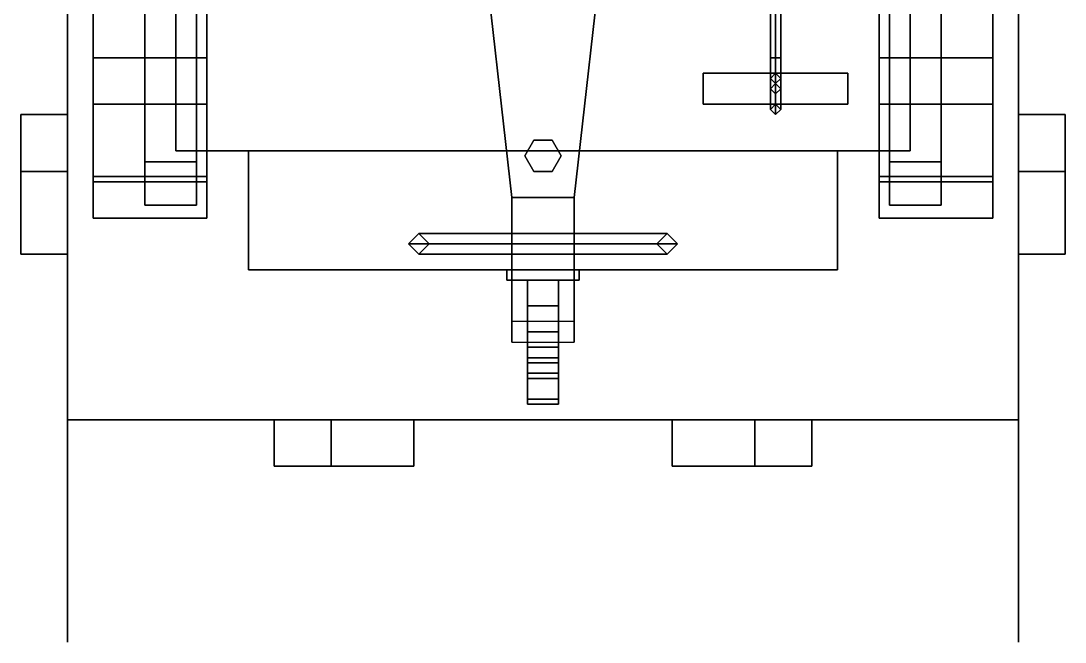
# Model space of a CAD drawing. Header units: millimetres. Extents: x -1.01 to 3, y -2.83 to 5.48.
# Drawn here: x -1.01 to 1.01, y -2.83 to -1.629 of the extents above; entities that cross this region are included whole.
import ezdxf

# ---------------------------------------------------------------- set-up
doc = ezdxf.new("R2010")
doc.units = ezdxf.units.MM
for name, color, linetype in [('sides', 3, 'Continuous'), ('sides2', 4, 'Continuous'), ('tracks', 6, 'Continuous'), ('turret', 2, 'Continuous'), ('wheels', 2, 'Continuous')]:
    doc.layers.add(name, color=color, linetype=linetype)

msp = doc.modelspace()

# ---------------------------------------------------------------- linework, layer by layer
for points in [[(-0.71, 0.81, 0.79), (-0.71, 0.81, 0.27), (-0.71, -1.88, 0.27), (-0.71, -1.88, 0.79)], [(-0.71, -1.88, 0.27), (-0.71, 0.81, 0.27), (0.71, 0.81, 0.27), (0.71, -1.88, 0.27)], [(0.71, -1.88, 0.27), (0.71, 0.81, 0.27), (0.71, 0.81, 0.79), (0.71, -1.88, 0.79)], [(-0.92, 0.04, 0.86), (-0.92, 0.04, 0.79), (-0.92, -2.4, 0.79), (-0.92, -2.4, 0.86)], [(-0.92, -2.4, 0.79), (-0.92, 0.04, 0.79), (0.92, 0.04, 0.79), (0.92, -2.4, 0.79)], [(0.92, -2.4, 0.79), (0.92, 0.04, 0.79), (0.92, 0.04, 0.86), (0.92, -2.4, 0.86)], [(0.92, -2.4, 0.86), (0.92, 0.01, 0.86), (-0.92, 0.01, 0.86), (-0.92, -2.4, 0.86)], [(-0.06, -1.97, 0.98), (-0.12, -1.44, 0.98), (0.12, -1.44, 0.98), (0.06, -1.97, 0.98)], [(0.06, -1.97, 1.05), (0.12, -1.44, 1.05), (-0.12, -1.44, 1.05), (-0.06, -1.97, 1.05)], [(-0.12, -1.44, 1.05), (-0.12, -1.44, 0.98), (-0.06, -1.97, 0.98), (-0.06, -1.97, 1.05)], [(0.06, -1.97, 0.98), (0.12, -1.44, 0.98), (0.12, -1.44, 1.05), (0.06, -1.97, 1.05)], [(-0.0175, -1.8597, 0.86), (-0.035, -1.89, 0.86), (-0.035, -1.89, 0.98), (-0.0175, -1.8597, 0.98)], [(0.0175, -1.8597, 0.86), (-0.0175, -1.8597, 0.86), (-0.0175, -1.8597, 0.98), (0.0175, -1.8597, 0.98)], [(0.035, -1.89, 0.86), (0.0175, -1.8597, 0.86), (0.0175, -1.8597, 0.98), (0.035, -1.89, 0.98)], [(-0.71, -1.88, 0.79), (-0.71, -1.88, 0.27), (0.71, -1.88, 0.27), (0.71, -1.88, 0.79)], [(-0.57, -1.88, 0.79), (-0.57, -1.88, 0.51), (-0.57, -2.11, 0.51), (-0.57, -2.11, 0.79)], [(-0.57, -2.11, 0.51), (-0.57, -1.88, 0.51), (0.57, -1.88, 0.51), (0.57, -2.11, 0.51)], [(-0.035, -1.89, 0.86), (-0.0175, -1.9203, 0.86), (-0.0175, -1.9203, 0.98), (-0.035, -1.89, 0.98)], [(0.0175, -1.9203, 0.86), (0.035, -1.89, 0.86), (0.035, -1.89, 0.98), (0.0175, -1.9203, 0.98)], [(0.57, -2.11, 0.51), (0.57, -1.88, 0.51), (0.57, -1.88, 0.79), (0.57, -2.11, 0.79)], [(-0.0175, -1.9203, 0.86), (0.0175, -1.9203, 0.86), (0.0175, -1.9203, 0.98), (-0.0175, -1.9203, 0.98)], [(-0.06, -2.21, 0.86), (-0.06, -1.97, 0.98), (0.06, -1.97, 0.98), (0.06, -2.21, 0.86)], [(-0.06, -1.97, 1.05), (-0.06, -1.97, 0.98), (-0.06, -2.21, 0.86), (-0.06, -2.08, 1.05)], [(0.06, -2.08, 1.05), (0.06, -1.97, 1.05), (-0.06, -1.97, 1.05), (-0.06, -2.08, 1.05)], [(0.06, -2.21, 0.86), (0.06, -1.97, 0.98), (0.06, -1.97, 1.05), (0.06, -2.08, 1.05)], [(-0.24, -2.04, 1.11), (-0.26, -2.06, 1.13), (0.26, -2.06, 1.13), (0.24, -2.04, 1.11)], [(-0.24, -2.04, 0.86), (-0.26, -2.06, 0.86), (-0.26, -2.06, 1.13), (-0.24, -2.04, 1.11)], [(-0.22, -2.06, 1.09), (-0.24, -2.04, 1.11), (0.24, -2.04, 1.11), (0.22, -2.06, 1.09)], [(-0.22, -2.06, 0.86), (-0.24, -2.04, 0.86), (-0.24, -2.04, 1.11), (-0.22, -2.06, 1.09)], [(0.24, -2.04, 0.86), (0.22, -2.06, 0.86), (0.22, -2.06, 1.09), (0.24, -2.04, 1.11)], [(0.26, -2.06, 0.86), (0.24, -2.04, 0.86), (0.24, -2.04, 1.11), (0.26, -2.06, 1.13)], [(-0.26, -2.06, 1.13), (-0.24, -2.08, 1.11), (0.24, -2.08, 1.11), (0.26, -2.06, 1.13)], [(-0.26, -2.06, 0.86), (-0.24, -2.08, 0.86), (-0.24, -2.08, 1.11), (-0.26, -2.06, 1.13)], [(-0.24, -2.08, 1.11), (-0.22, -2.06, 1.09), (0.22, -2.06, 1.09), (0.24, -2.08, 1.11)], [(-0.24, -2.08, 0.86), (-0.22, -2.06, 0.86), (-0.22, -2.06, 1.09), (-0.24, -2.08, 1.11)], [(0.22, -2.06, 0.86), (0.24, -2.08, 0.86), (0.24, -2.08, 1.11), (0.22, -2.06, 1.09)], [(0.24, -2.08, 0.86), (0.26, -2.06, 0.86), (0.26, -2.06, 1.13), (0.24, -2.08, 1.11)], [(-0.06, -2.08, 1.05), (-0.06, -2.21, 0.86), (-0.06, -2.25, 0.86)], [(0.06, -2.25, 0.86), (0.06, -2.08, 1.05), (-0.06, -2.08, 1.05), (-0.06, -2.25, 0.86)], [(0.06, -2.25, 0.86), (0.06, -2.21, 0.86), (0.06, -2.08, 1.05), (0.06, -2.25, 0.86)], [(-0.57, -2.11, 0.79), (-0.57, -2.11, 0.51), (0.57, -2.11, 0.51), (0.57, -2.11, 0.79)], [(-0.07, -2.11, 0.63), (-0.07, -2.11, 0.51), (-0.07, -2.13, 0.51), (-0.07, -2.13, 0.63)], [(0.07, -2.13, 0.63), (0.07, -2.11, 0.63), (-0.07, -2.11, 0.63), (-0.07, -2.13, 0.63)], [(-0.07, -2.13, 0.51), (-0.07, -2.11, 0.51), (0.07, -2.11, 0.51), (0.07, -2.13, 0.51)], [(0.07, -2.13, 0.51), (0.07, -2.11, 0.51), (0.07, -2.11, 0.63), (0.07, -2.13, 0.63)], [(-0.07, -2.13, 0.63), (-0.07, -2.13, 0.51), (0.07, -2.13, 0.51), (0.07, -2.13, 0.63)], [(0.03, -2.18, 0.59), (0.03, -2.13, 0.63), (-0.03, -2.13, 0.63), (-0.03, -2.18, 0.59)], [(-0.03, -2.13, 0.63), (-0.03, -2.13, 0.51), (-0.03, -2.18, 0.55), (-0.03, -2.18, 0.59)], [(-0.03, -2.18, 0.55), (-0.03, -2.13, 0.51), (0.03, -2.13, 0.51), (0.03, -2.18, 0.55)], [(0.03, -2.18, 0.55), (0.03, -2.13, 0.51), (0.03, -2.13, 0.63), (0.03, -2.18, 0.59)], [(-0.03, -2.18, 0.59), (-0.03, -2.18, 0.55), (-0.03, -2.23, 0.5), (-0.03, -2.23, 0.59)], [(-0.03, -2.23, 0.5), (-0.03, -2.18, 0.55), (0.03, -2.18, 0.55), (0.03, -2.23, 0.5)], [(0.03, -2.23, 0.59), (0.03, -2.18, 0.59), (-0.03, -2.18, 0.59), (-0.03, -2.23, 0.59)], [(0.03, -2.23, 0.5), (0.03, -2.18, 0.55), (0.03, -2.18, 0.59), (0.03, -2.23, 0.59)], [(-0.03, -2.23, 0.59), (-0.03, -2.23, 0.54), (0.03, -2.23, 0.54), (0.03, -2.23, 0.59)], [(-0.03, -2.26, 0.48), (-0.03, -2.23, 0.5), (0.03, -2.23, 0.5), (0.03, -2.26, 0.48)], [(-0.03, -2.23, 0.54), (-0.03, -2.23, 0.5), (-0.03, -2.26, 0.48), (-0.03, -2.26, 0.52)], [(0.03, -2.26, 0.52), (0.03, -2.23, 0.54), (-0.03, -2.23, 0.54), (-0.03, -2.26, 0.52)], [(0.03, -2.26, 0.48), (0.03, -2.23, 0.5), (0.03, -2.23, 0.54), (0.03, -2.26, 0.52)], [(0.03, -2.28, 0.52), (0.03, -2.26, 0.52), (-0.03, -2.26, 0.52), (-0.03, -2.28, 0.52)], [(-0.03, -2.26, 0.52), (-0.03, -2.26, 0.48), (-0.03, -2.32, 0.48), (-0.03, -2.28, 0.52)], [(-0.03, -2.32, 0.48), (-0.03, -2.26, 0.48), (0.03, -2.26, 0.48), (0.03, -2.32, 0.48)], [(0.03, -2.32, 0.48), (0.03, -2.26, 0.48), (0.03, -2.26, 0.52), (0.03, -2.28, 0.52)], [(-0.03, -2.28, 0.52), (-0.03, -2.32, 0.48), (-0.03, -2.36, 0.55), (-0.03, -2.32, 0.55)], [(0.03, -2.32, 0.55), (0.03, -2.28, 0.52), (-0.03, -2.28, 0.52), (-0.03, -2.32, 0.55)], [(0.03, -2.36, 0.55), (0.03, -2.32, 0.48), (0.03, -2.28, 0.52), (0.03, -2.32, 0.55)], [(-0.03, -2.32, 0.59), (-0.03, -2.37, 0.59), (-0.03, -2.31, 0.64), (-0.03, -2.29, 0.62)], [(-0.03, -2.29, 0.62), (-0.03, -2.31, 0.64), (0.03, -2.31, 0.64), (0.03, -2.29, 0.62)], [(0.03, -2.29, 0.62), (0.03, -2.32, 0.59), (-0.03, -2.32, 0.59), (-0.03, -2.29, 0.62)], [(0.03, -2.31, 0.64), (0.03, -2.37, 0.59), (0.03, -2.32, 0.59), (0.03, -2.29, 0.62)], [(-0.03, -2.31, 0.64), (-0.03, -2.37, 0.59), (0.03, -2.37, 0.59), (0.03, -2.31, 0.64)], [(-0.03, -2.36, 0.55), (-0.03, -2.32, 0.48), (0.03, -2.32, 0.48), (0.03, -2.36, 0.55)], [(0.03, -2.32, 0.59), (0.03, -2.32, 0.55), (-0.03, -2.32, 0.55), (-0.03, -2.32, 0.59)], [(-0.03, -2.32, 0.55), (-0.03, -2.36, 0.55), (-0.03, -2.37, 0.59), (-0.03, -2.32, 0.59)], [(0.03, -2.37, 0.59), (0.03, -2.36, 0.55), (0.03, -2.32, 0.55), (0.03, -2.32, 0.59)], [(-0.03, -2.37, 0.59), (-0.03, -2.36, 0.55), (0.03, -2.36, 0.55), (0.03, -2.37, 0.59)], [(-0.92, -2.4, 0.86), (-0.92, -2.4, 0.79), (0.92, -2.4, 0.79), (0.92, -2.4, 0.86)]]:
    msp.add_3dface(points)
at = {"layer": 'sides'}
for points in [[(-0.92, -2.34, 1.31), (-0.92, -2.34, 0.86), (-0.92, 0.01, 0.86), (-0.92, 0.01, 1.31)], [(-0.92, -2.34, 1.31), (-0.92, -2.34, 0.86), (-0.92, 0.01, 0.86), (-0.92, 0.01, 1.31)], [(0.92, -2.34, 1.31), (0.92, -2.34, 0.86), (0.92, 0.01, 0.86), (0.92, 0.01, 1.31)], [(0.92, -2.34, 1.31), (0.92, -2.34, 0.86), (0.92, 0.01, 0.86), (0.92, 0.01, 1.31)], [(-1.01, -1.81, 1.33), (-1.01, -1.81, 1.02), (-1.01, -2.08, 1.02), (-1.01, -2.08, 1.33)], [(-0.92, -1.81, 1.33), (-0.92, -1.81, 1.02), (-1.01, -1.81, 1.02), (-1.01, -1.81, 1.33)], [(-1.01, -2.08, 1.02), (-1.01, -1.81, 1.02), (-0.92, -1.81, 1.02), (-0.92, -2.08, 1.02)], [(-1.01, -1.81, 1.37), (-1.01, -1.81, 1.33), (-1.01, -2.08, 1.33), (-1.01, -1.92, 1.37)], [(-0.92, -1.81, 1.37), (-0.92, -1.81, 1.33), (-1.01, -1.81, 1.33), (-1.01, -1.81, 1.37)], [(-0.92, -1.92, 1.37), (-0.92, -1.81, 1.37), (-1.01, -1.81, 1.37), (-1.01, -1.92, 1.37)], [(-0.92, -2.08, 1.02), (-0.92, -1.81, 1.02), (-0.92, -1.81, 1.33), (-0.92, -2.08, 1.33)], [(-0.92, -2.08, 1.33), (-0.92, -1.81, 1.33), (-0.92, -1.81, 1.37), (-0.92, -1.92, 1.37)], [(0.92, -1.81, 1.37), (0.92, -1.81, 1.33), (0.92, -2.08, 1.33), (0.92, -1.92, 1.37)], [(1.01, -1.81, 1.37), (1.01, -1.81, 1.33), (0.92, -1.81, 1.33), (0.92, -1.81, 1.37)], [(1.01, -1.81, 1.33), (1.01, -1.81, 1.02), (0.92, -1.81, 1.02), (0.92, -1.81, 1.33)], [(0.92, -1.81, 1.33), (0.92, -1.81, 1.02), (0.92, -2.08, 1.02), (0.92, -2.08, 1.33)], [(0.92, -2.08, 1.02), (0.92, -1.81, 1.02), (1.01, -1.81, 1.02), (1.01, -2.08, 1.02)], [(1.01, -1.92, 1.37), (1.01, -1.81, 1.37), (0.92, -1.81, 1.37), (0.92, -1.92, 1.37)], [(1.01, -2.08, 1.33), (1.01, -1.81, 1.33), (1.01, -1.81, 1.37), (1.01, -1.92, 1.37)], [(1.01, -2.08, 1.02), (1.01, -1.81, 1.02), (1.01, -1.81, 1.33), (1.01, -2.08, 1.33)], [(-1.01, -1.92, 1.37), (-1.01, -2.08, 1.33), (-0.92, -2.08, 1.33), (-0.92, -1.92, 1.37)], [(0.92, -1.92, 1.37), (0.92, -2.08, 1.33), (1.01, -2.08, 1.33), (1.01, -1.92, 1.37)], [(-1.01, -2.08, 1.33), (-1.01, -2.08, 1.02), (-0.92, -2.08, 1.02), (-0.92, -2.08, 1.33)], [(0.92, -2.08, 1.33), (0.92, -2.08, 1.02), (1.01, -2.08, 1.02), (1.01, -2.08, 1.33)]]:
    msp.add_3dface(points, dxfattribs=at)
at = {"layer": 'sides2'}
for points in [[(-0.92, -2.46, 1.31), (-0.92, -2.46, 0.86), (-0.92, -2.34, 0.86), (-0.92, -2.34, 1.31)], [(-0.92, -2.46, 1.31), (-0.92, -2.46, 0.86), (-0.92, -2.34, 0.86), (-0.92, -2.34, 1.31)], [(0.92, -2.46, 1.31), (0.92, -2.46, 0.86), (0.92, -2.34, 0.86), (0.92, -2.34, 1.31)], [(0.92, -2.46, 1.31), (0.92, -2.46, 0.86), (0.92, -2.34, 0.86), (0.92, -2.34, 1.31)], [(-0.92, -2.4, 1.31), (-0.92, -2.4, 0.86), (0.92, -2.4, 0.86), (0.92, -2.4, 1.31)], [(-0.92, -2.4, 1.31), (-0.92, -2.4, 0.86), (0.92, -2.4, 0.86), (0.92, -2.4, 1.31)], [(-0.25, -2.4, 1.33), (-0.52, -2.4, 1.33), (-0.52, -2.4, 1.37), (-0.41, -2.4, 1.37)], [(-0.25, -2.4, 1.02), (-0.52, -2.4, 1.02), (-0.52, -2.4, 1.33), (-0.25, -2.4, 1.33)], [(-0.52, -2.4, 1.37), (-0.52, -2.4, 1.33), (-0.52, -2.49, 1.33), (-0.52, -2.49, 1.37)], [(-0.41, -2.4, 1.37), (-0.52, -2.4, 1.37), (-0.52, -2.49, 1.37), (-0.41, -2.49, 1.37)], [(-0.52, -2.4, 1.33), (-0.52, -2.4, 1.02), (-0.52, -2.49, 1.02), (-0.52, -2.49, 1.33)], [(-0.25, -2.49, 1.02), (-0.52, -2.49, 1.02), (-0.52, -2.4, 1.02), (-0.25, -2.4, 1.02)], [(-0.41, -2.49, 1.37), (-0.25, -2.49, 1.33), (-0.25, -2.4, 1.33), (-0.41, -2.4, 1.37)], [(-0.25, -2.49, 1.33), (-0.25, -2.49, 1.02), (-0.25, -2.4, 1.02), (-0.25, -2.4, 1.33)], [(0.52, -2.4, 1.37), (0.52, -2.4, 1.33), (0.25, -2.4, 1.33), (0.41, -2.4, 1.37)], [(0.52, -2.4, 1.33), (0.52, -2.4, 1.02), (0.25, -2.4, 1.02), (0.25, -2.4, 1.33)], [(0.41, -2.4, 1.37), (0.25, -2.4, 1.33), (0.25, -2.49, 1.33), (0.41, -2.49, 1.37)], [(0.25, -2.4, 1.33), (0.25, -2.4, 1.02), (0.25, -2.49, 1.02), (0.25, -2.49, 1.33)], [(0.25, -2.4, 1.02), (0.52, -2.4, 1.02), (0.52, -2.49, 1.02), (0.25, -2.49, 1.02)], [(0.41, -2.49, 1.37), (0.52, -2.49, 1.37), (0.52, -2.4, 1.37), (0.41, -2.4, 1.37)], [(0.52, -2.49, 1.37), (0.52, -2.49, 1.33), (0.52, -2.4, 1.33), (0.52, -2.4, 1.37)], [(0.52, -2.49, 1.33), (0.52, -2.49, 1.02), (0.52, -2.4, 1.02), (0.52, -2.4, 1.33)], [(-0.92, -2.62, 1.27), (-0.92, -2.62, 0.86), (-0.92, -2.46, 0.86), (-0.92, -2.46, 1.31)], [(-0.92, -2.62, 1.27), (-0.92, -2.62, 0.86), (-0.92, -2.46, 0.86), (-0.92, -2.46, 1.31)], [(0.92, -2.62, 1.27), (0.92, -2.62, 0.86), (0.92, -2.46, 0.86), (0.92, -2.46, 1.31)], [(0.92, -2.62, 1.27), (0.92, -2.62, 0.86), (0.92, -2.46, 0.86), (0.92, -2.46, 1.31)], [(-0.52, -2.49, 1.37), (-0.52, -2.49, 1.33), (-0.25, -2.49, 1.33), (-0.41, -2.49, 1.37)], [(-0.52, -2.49, 1.33), (-0.52, -2.49, 1.02), (-0.25, -2.49, 1.02), (-0.25, -2.49, 1.33)], [(0.25, -2.49, 1.33), (0.52, -2.49, 1.33), (0.52, -2.49, 1.37), (0.41, -2.49, 1.37)], [(0.25, -2.49, 1.02), (0.52, -2.49, 1.02), (0.52, -2.49, 1.33), (0.25, -2.49, 1.33)], [(-0.92, -2.75, 1.15), (-0.92, -2.75, 0.86), (-0.92, -2.62, 0.86), (-0.92, -2.62, 1.27)], [(-0.92, -2.75, 1.15), (-0.92, -2.75, 0.86), (-0.92, -2.62, 0.86), (-0.92, -2.62, 1.27)], [(0.92, -2.75, 1.15), (0.92, -2.75, 0.86), (0.92, -2.62, 0.86), (0.92, -2.62, 1.27)], [(0.92, -2.75, 1.15), (0.92, -2.75, 0.86), (0.92, -2.62, 0.86), (0.92, -2.62, 1.27)], [(-0.92, -2.78, 1.1), (-0.92, -2.78, 0.86), (-0.92, -2.75, 0.86), (-0.92, -2.75, 1.15)], [(-0.92, -2.78, 1.1), (-0.92, -2.78, 0.86), (-0.92, -2.75, 0.86), (-0.92, -2.75, 1.15)], [(0.92, -2.78, 1.1), (0.92, -2.78, 0.86), (0.92, -2.75, 0.86), (0.92, -2.75, 1.15)], [(0.92, -2.78, 1.1), (0.92, -2.78, 0.86), (0.92, -2.75, 0.86), (0.92, -2.75, 1.15)], [(-0.92, -2.83, 0.97), (-0.92, -2.83, 0.86), (-0.92, -2.78, 0.86), (-0.92, -2.78, 1.1)], [(-0.92, -2.83, 0.97), (-0.92, -2.83, 0.86), (-0.92, -2.78, 0.86), (-0.92, -2.78, 1.1)], [(0.92, -2.83, 0.97), (0.92, -2.83, 0.86), (0.92, -2.78, 0.86), (0.92, -2.78, 1.1)], [(0.92, -2.83, 0.97), (0.92, -2.83, 0.86), (0.92, -2.78, 0.86), (0.92, -2.78, 1.1)]]:
    msp.add_3dface(points, dxfattribs=at)
at = {"layer": 'tracks'}
for points in [[(-0.87, -1.24, 0.59), (-0.87, -1.7, 0.68), (-0.65, -1.7, 0.68), (-0.65, -1.24, 0.59)], [(-0.65, -1.24, 0.59), (-0.65, -1.7, 0.68), (-0.87, -1.7, 0.68), (-0.87, -1.24, 0.59)], [(0.65, -1.24, 0.59), (0.65, -1.7, 0.68), (0.87, -1.7, 0.68), (0.87, -1.24, 0.59)], [(0.87, -1.24, 0.59), (0.87, -1.7, 0.68), (0.65, -1.7, 0.68), (0.65, -1.24, 0.59)], [(-0.87, -1.79, 0.08), (-0.87, -1.37), (-0.65, -1.37), (-0.65, -1.79, 0.08)], [(-0.65, -1.79, 0.08), (-0.65, -1.37), (-0.87, -1.37), (-0.87, -1.79, 0.08)], [(0.65, -1.79, 0.08), (0.65, -1.37), (0.87, -1.37), (0.87, -1.79, 0.08)], [(0.87, -1.79, 0.08), (0.87, -1.37), (0.65, -1.37), (0.65, -1.79, 0.08)], [(-0.87, -1.7, 0.68), (-0.87, -1.79, 0.66), (-0.65, -1.79, 0.66), (-0.65, -1.7, 0.68)], [(-0.65, -1.7, 0.68), (-0.65, -1.79, 0.66), (-0.87, -1.79, 0.66), (-0.87, -1.7, 0.68)], [(0.65, -1.7, 0.68), (0.65, -1.79, 0.66), (0.87, -1.79, 0.66), (0.87, -1.7, 0.68)], [(0.87, -1.7, 0.68), (0.87, -1.79, 0.66), (0.65, -1.79, 0.66), (0.65, -1.7, 0.68)], [(-0.87, -1.94, 0.17), (-0.87, -1.79, 0.08), (-0.65, -1.79, 0.08), (-0.65, -1.94, 0.17)], [(-0.87, -1.79, 0.66), (-0.87, -1.93, 0.59), (-0.65, -1.93, 0.59), (-0.65, -1.79, 0.66)], [(-0.65, -1.94, 0.17), (-0.65, -1.79, 0.08), (-0.87, -1.79, 0.08), (-0.87, -1.94, 0.17)], [(-0.65, -1.79, 0.66), (-0.65, -1.93, 0.59), (-0.87, -1.93, 0.59), (-0.87, -1.79, 0.66)], [(0.65, -1.94, 0.17), (0.65, -1.79, 0.08), (0.87, -1.79, 0.08), (0.87, -1.94, 0.17)], [(0.65, -1.79, 0.66), (0.65, -1.93, 0.59), (0.87, -1.93, 0.59), (0.87, -1.79, 0.66)], [(0.87, -1.94, 0.17), (0.87, -1.79, 0.08), (0.65, -1.79, 0.08), (0.65, -1.94, 0.17)], [(0.87, -1.79, 0.66), (0.87, -1.93, 0.59), (0.65, -1.93, 0.59), (0.65, -1.79, 0.66)], [(-0.87, -1.93, 0.59), (-0.87, -2.01, 0.46), (-0.65, -2.01, 0.46), (-0.65, -1.93, 0.59)], [(-0.65, -1.93, 0.59), (-0.65, -2.01, 0.46), (-0.87, -2.01, 0.46), (-0.87, -1.93, 0.59)], [(0.65, -1.93, 0.59), (0.65, -2.01, 0.46), (0.87, -2.01, 0.46), (0.87, -1.93, 0.59)], [(0.87, -1.93, 0.59), (0.87, -2.01, 0.46), (0.65, -2.01, 0.46), (0.65, -1.93, 0.59)], [(-0.87, -2.01, 0.31), (-0.87, -1.94, 0.17), (-0.65, -1.94, 0.17), (-0.65, -2.01, 0.31)], [(-0.65, -2.01, 0.31), (-0.65, -1.94, 0.17), (-0.87, -1.94, 0.17), (-0.87, -2.01, 0.31)], [(0.65, -2.01, 0.31), (0.65, -1.94, 0.17), (0.87, -1.94, 0.17), (0.87, -2.01, 0.31)], [(0.87, -2.01, 0.31), (0.87, -1.94, 0.17), (0.65, -1.94, 0.17), (0.65, -2.01, 0.31)], [(-0.87, -2.01, 0.46), (-0.87, -2.01, 0.31), (-0.65, -2.01, 0.31), (-0.65, -2.01, 0.46)], [(-0.65, -2.01, 0.46), (-0.65, -2.01, 0.31), (-0.87, -2.01, 0.31), (-0.87, -2.01, 0.46)], [(0.65, -2.01, 0.46), (0.65, -2.01, 0.31), (0.87, -2.01, 0.31), (0.87, -2.01, 0.46)], [(0.87, -2.01, 0.46), (0.87, -2.01, 0.31), (0.65, -2.01, 0.31), (0.65, -2.01, 0.46)]]:
    msp.add_3dface(points, dxfattribs=at)
at = {"layer": 'turret'}
for points in [[(0.45, -1.58, 1.19), (0.44, -1.58, 1.18), (0.44, -1.7, 1.18), (0.45, -1.7, 1.19)], [(0.44, -1.58, 1.18), (0.45, -1.58, 1.17), (0.45, -1.7, 1.17), (0.44, -1.7, 1.18)], [(0.46, -1.58, 1.18), (0.45, -1.58, 1.19), (0.45, -1.7, 1.19), (0.46, -1.7, 1.18)], [(0.45, -1.58, 1.17), (0.46, -1.58, 1.18), (0.46, -1.7, 1.18), (0.45, -1.7, 1.17)], [(0.44, -1.7, 1.18), (0.45, -1.7, 1.17), (0.45, -1.75, 1.2), (0.44, -1.74, 1.2)], [(0.45, -1.7, 1.19), (0.44, -1.7, 1.18), (0.44, -1.74, 1.2), (0.45, -1.73, 1.2)], [(0.45, -1.7, 1.17), (0.46, -1.7, 1.18), (0.46, -1.74, 1.2), (0.45, -1.75, 1.2)], [(0.46, -1.7, 1.18), (0.45, -1.7, 1.19), (0.45, -1.73, 1.2), (0.46, -1.74, 1.2)], [(0.59, -1.79, 1.42), (0.59, -1.73, 1.36), (0.31, -1.73, 1.36), (0.31, -1.79, 1.42)], [(0.31, -1.79, 1.42), (0.31, -1.73, 1.36), (0.59, -1.73, 1.36), (0.59, -1.79, 1.42)], [(0.45, -1.73, 1.2), (0.44, -1.74, 1.2), (0.44, -1.8, 1.34), (0.45, -1.79, 1.33)], [(0.46, -1.74, 1.2), (0.45, -1.73, 1.2), (0.45, -1.79, 1.33), (0.46, -1.8, 1.34)], [(0.44, -1.74, 1.2), (0.45, -1.75, 1.2), (0.45, -1.81, 1.35), (0.44, -1.8, 1.34)], [(0.45, -1.79, 1.33), (0.44, -1.8, 1.34), (0.44, -1.76, 1.39), (0.45, -1.75, 1.38)], [(0.45, -1.75, 1.2), (0.46, -1.74, 1.2), (0.46, -1.8, 1.34), (0.45, -1.81, 1.35)], [(0.46, -1.8, 1.34), (0.45, -1.79, 1.33), (0.45, -1.75, 1.38), (0.46, -1.76, 1.39)], [(0.44, -1.8, 1.34), (0.45, -1.81, 1.35), (0.45, -1.77, 1.4), (0.44, -1.76, 1.39)], [(0.45, -1.81, 1.35), (0.46, -1.8, 1.34), (0.46, -1.76, 1.39), (0.45, -1.77, 1.4)]]:
    msp.add_3dface(points, dxfattribs=at)
at = {"layer": 'wheels'}
for points in [[(-0.77, -1.4985, 0.1735), (-0.77, -1.985, 0.375), (-0.77, -1.9015, 0.5765), (-0.77, -1.415, 0.375)], [(-0.77, -1.415, 0.375), (-0.77, -1.9015, 0.5765), (-0.77, -1.7, 0.66), (-0.77, -1.4985, 0.5765)], [(-0.67, -1.415, 0.375), (-0.67, -1.9015, 0.5765), (-0.67, -1.985, 0.375), (-0.67, -1.4985, 0.1735)], [(-0.67, -1.4985, 0.5765), (-0.67, -1.7, 0.66), (-0.67, -1.9015, 0.5765), (-0.67, -1.415, 0.375)], [(0.67, -1.415, 0.375), (0.67, -1.9015, 0.5765), (0.67, -1.7, 0.66), (0.67, -1.4985, 0.5765)], [(0.67, -1.4985, 0.1735), (0.67, -1.985, 0.375), (0.67, -1.9015, 0.5765), (0.67, -1.415, 0.375)], [(0.77, -1.4985, 0.5765), (0.77, -1.7, 0.66), (0.77, -1.9015, 0.5765), (0.77, -1.415, 0.375)], [(0.77, -1.415, 0.375), (0.77, -1.9015, 0.5765), (0.77, -1.985, 0.375), (0.77, -1.4985, 0.1735)], [(-0.77, -1.7, 0.09), (-0.77, -1.9015, 0.1735), (-0.77, -1.985, 0.375), (-0.77, -1.4985, 0.1735)], [(-0.77, -1.7, 0.09), (-0.77, -1.4985, 0.1735), (-0.67, -1.4985, 0.1735), (-0.67, -1.7, 0.09)], [(-0.77, -1.4985, 0.5765), (-0.77, -1.7, 0.66), (-0.67, -1.7, 0.66), (-0.67, -1.4985, 0.5765)], [(-0.67, -1.4985, 0.1735), (-0.67, -1.985, 0.375), (-0.67, -1.9015, 0.1735), (-0.67, -1.7, 0.09)], [(0.67, -1.7, 0.09), (0.67, -1.9015, 0.1735), (0.67, -1.985, 0.375), (0.67, -1.4985, 0.1735)], [(0.67, -1.7, 0.09), (0.67, -1.4985, 0.1735), (0.77, -1.4985, 0.1735), (0.77, -1.7, 0.09)], [(0.67, -1.4985, 0.5765), (0.67, -1.7, 0.66), (0.77, -1.7, 0.66), (0.77, -1.4985, 0.5765)], [(0.77, -1.4985, 0.1735), (0.77, -1.985, 0.375), (0.77, -1.9015, 0.1735), (0.77, -1.7, 0.09)], [(-0.77, -1.9015, 0.1735), (-0.77, -1.7, 0.09), (-0.67, -1.7, 0.09), (-0.67, -1.9015, 0.1735)], [(-0.77, -1.7, 0.66), (-0.77, -1.9015, 0.5765), (-0.67, -1.9015, 0.5765), (-0.67, -1.7, 0.66)], [(0.67, -1.9015, 0.1735), (0.67, -1.7, 0.09), (0.77, -1.7, 0.09), (0.77, -1.9015, 0.1735)], [(0.67, -1.7, 0.66), (0.67, -1.9015, 0.5765), (0.77, -1.9015, 0.5765), (0.77, -1.7, 0.66)], [(-0.77, -1.9015, 0.5765), (-0.77, -1.985, 0.375), (-0.67, -1.985, 0.375), (-0.67, -1.9015, 0.5765)], [(-0.77, -1.985, 0.375), (-0.77, -1.9015, 0.1735), (-0.67, -1.9015, 0.1735), (-0.67, -1.985, 0.375)], [(0.67, -1.9015, 0.5765), (0.67, -1.985, 0.375), (0.77, -1.985, 0.375), (0.77, -1.9015, 0.5765)], [(0.67, -1.985, 0.375), (0.67, -1.9015, 0.1735), (0.77, -1.9015, 0.1735), (0.77, -1.985, 0.375)]]:
    msp.add_3dface(points, dxfattribs=at)

doc.saveas('drawing.dxf')
